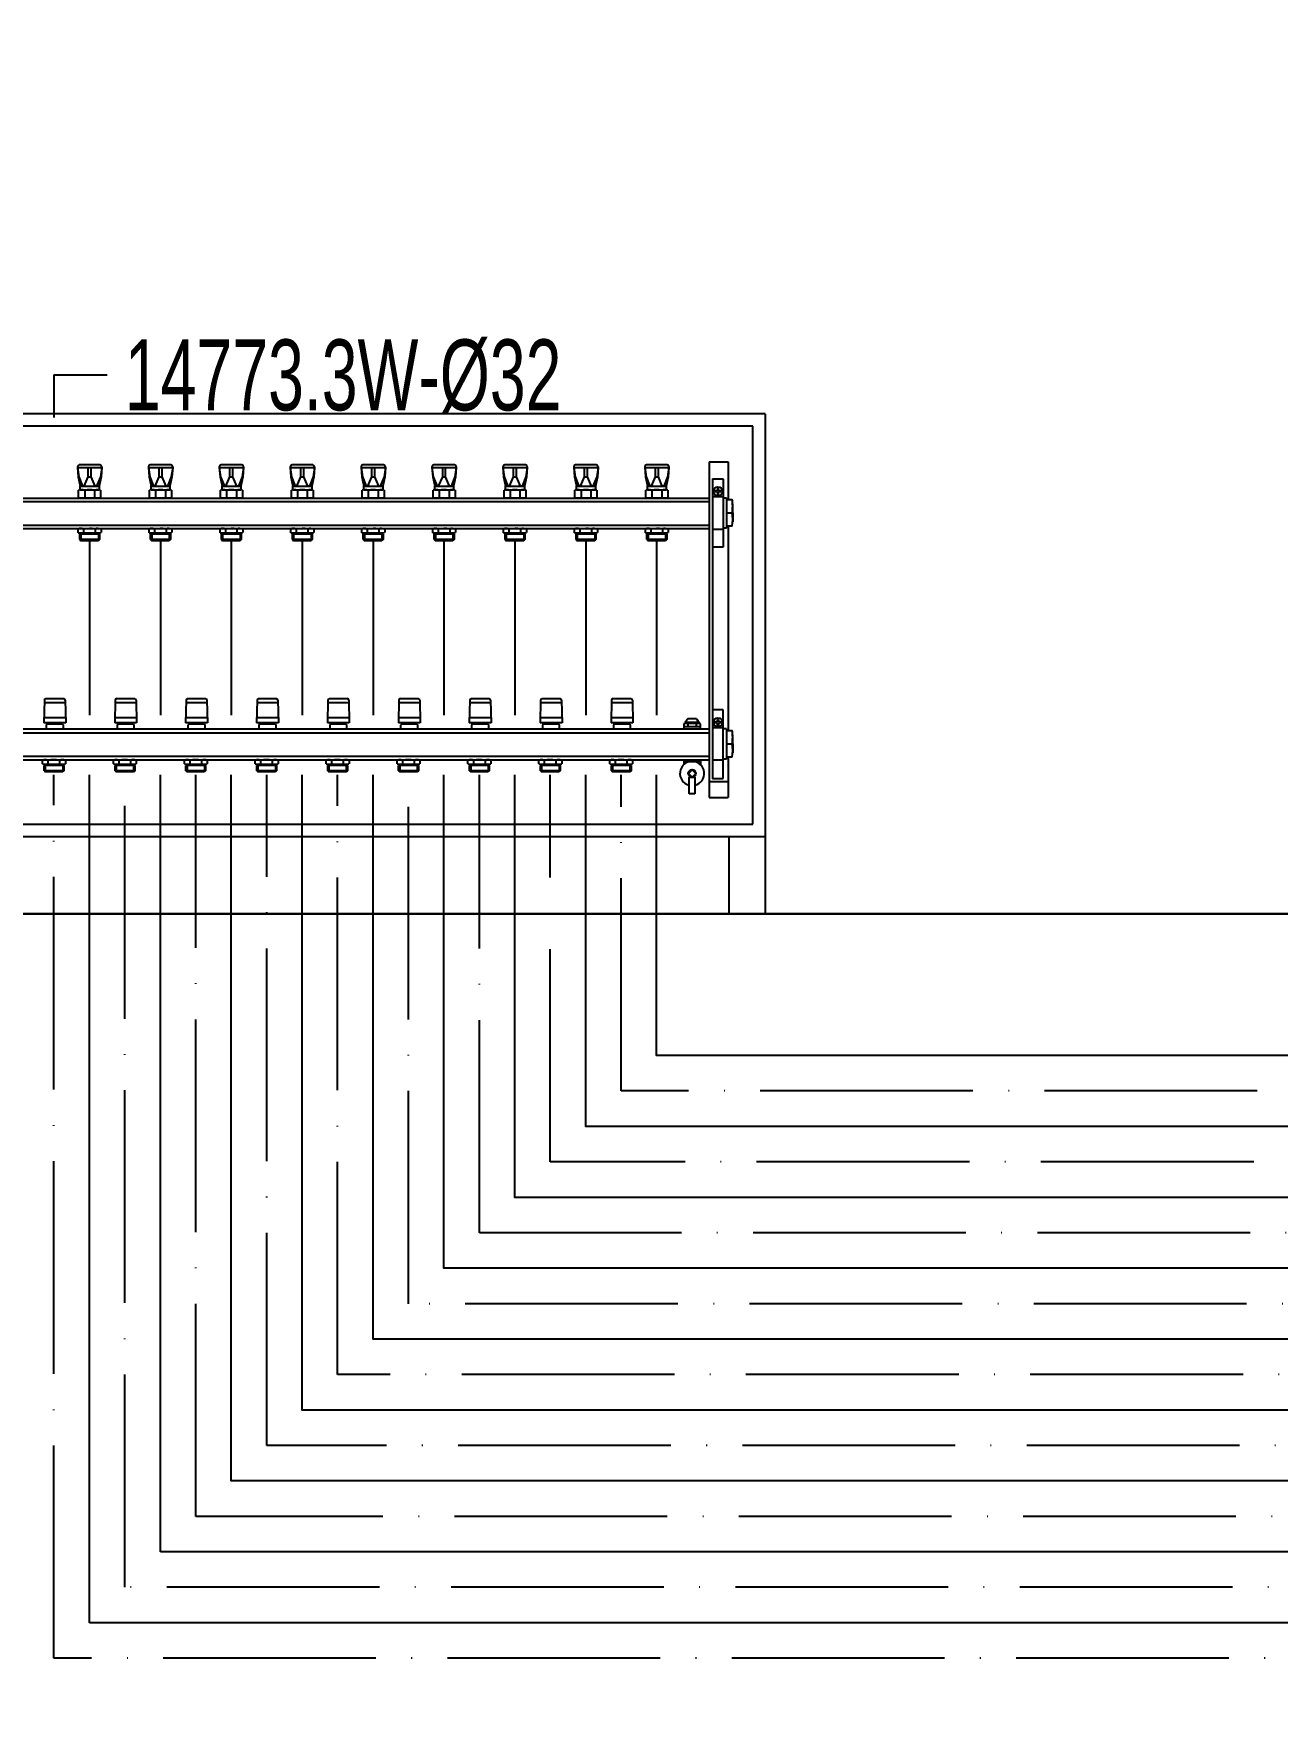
# Model space of a CAD drawing. Header units: centimetres. Extents: x 252602 to 265542, y -444050 to -441150.
# Drawn here: x 259107.6 to 259282.9, y -442915.9 to -442677.5 of the extents above; entities that cross this region are included whole.
import ezdxf

# ---------------------------------------------------------------- set-up
doc = ezdxf.new("R2010")
doc.units = ezdxf.units.CM
doc.linetypes.add('ROTAS_ISITMA_DONUS', pattern=[40, 30, -5, 0, -5])
for name, color, linetype in [('ROTAS-ISITMA-CAP', 41, 'Continuous'), ('ROTAS-ISITMA-DONUS-BORU', 30, 'ROTAS_ISITMA_DONUS'), ('ROTAS-ISITMA-GIDIS-BORU', 10, 'Continuous'), ('ROTAS-ISITMA-KOLLEKTOR', 1, 'Continuous'), ('ROTAS-SEMA-KAT-BANDI', 7, 'Continuous')]:
    doc.layers.add(name, color=color, linetype=linetype)
doc.styles.add('ROTAS-YAZI', font='arial.ttf')

# ---------------------------------------------------------------- blocks, each defined once
blk = doc.blocks.new('ROTAS-YI-KOMBI-KOLLEKTOR')
at = {"color": 15}
for p, q in [((100.29, 70.49, 0), (-24.7, 70.49, 0)), ((100.29, 70.49, 0), (100.29, 0, 0)), ((98.57, 68.77, 0), (-22.98, 68.77, 0)), ((98.57, 12.63, 0), (98.57, 68.77, 0)), ((-22.98, 12.63, 0), (98.57, 12.63, 0)), ((-24.7, 10.9, 0), (100.29, 10.9, 0)), ((95.2, 10.9, 0), (95.2, 0, 0)), ((-24.7, 0, 0), (100.29, 0, 0))]:
    blk.add_line(p, q, dxfattribs=at)
at = {"color": 7}
for p, q in [((3.31, 63.05), (3.31, 62.96)), ((3.31, 62.96), (3.5, 61.63)), ((3.31, 62.96), (6.74, 62.96)), ((3.31, 62.96), (3.42, 61.63)), ((6.49, 63.31), (3.57, 63.31)), ((4.82, 61.63), (4.82, 62.96)), ((5.24, 61.63), (5.24, 62.96)), ((6.74, 62.96), (6.55, 61.63)), ((6.74, 62.96), (6.64, 61.63)), ((6.74, 63.05), (6.74, 62.96)), ((13.31, 63.05), (13.31, 62.96)), ((13.31, 62.96), (13.5, 61.63)), ((13.31, 62.96), (16.74, 62.96)), ((13.31, 62.96), (13.42, 61.63)), ((16.49, 63.31), (13.57, 63.31)), ((14.82, 61.63), (14.82, 62.96)), ((15.24, 61.63), (15.24, 62.96)), ((16.74, 62.96), (16.55, 61.63)), ((16.74, 62.96), (16.64, 61.63)), ((16.74, 63.05), (16.74, 62.96)), ((23.31, 63.05), (23.31, 62.96)), ((23.31, 62.96), (23.5, 61.63)), ((23.31, 62.96), (26.74, 62.96)), ((23.31, 62.96), (23.42, 61.63)), ((26.49, 63.31), (23.57, 63.31)), ((24.82, 61.63), (24.82, 62.96)), ((25.24, 61.63), (25.24, 62.96)), ((26.74, 62.96), (26.55, 61.63)), ((26.74, 62.96), (26.64, 61.63)), ((26.74, 63.05), (26.74, 62.96)), ((33.31, 63.05), (33.31, 62.96)), ((33.31, 62.96), (33.5, 61.63)), ((33.31, 62.96), (36.74, 62.96)), ((33.31, 62.96), (33.42, 61.63)), ((36.49, 63.31), (33.57, 63.31)), ((34.82, 61.63), (34.82, 62.96)), ((35.24, 61.63), (35.24, 62.96)), ((36.74, 62.96), (36.55, 61.63)), ((36.74, 62.96), (36.64, 61.63)), ((36.74, 63.05), (36.74, 62.96)), ((43.31, 63.05), (43.31, 62.96)), ((43.31, 62.96), (43.5, 61.63)), ((43.31, 62.96), (46.74, 62.96)), ((43.31, 62.96), (43.42, 61.63)), ((46.49, 63.31), (43.57, 63.31)), ((44.82, 61.63), (44.82, 62.96)), ((45.24, 61.63), (45.24, 62.96)), ((46.74, 62.96), (46.55, 61.63)), ((46.74, 62.96), (46.64, 61.63)), ((46.74, 63.05), (46.74, 62.96)), ((53.31, 63.05), (53.31, 62.96)), ((53.31, 62.96), (53.5, 61.63)), ((53.31, 62.96), (56.74, 62.96)), ((53.31, 62.96), (53.42, 61.63)), ((56.49, 63.31), (53.57, 63.31)), ((54.82, 61.63), (54.82, 62.96)), ((55.24, 61.63), (55.24, 62.96)), ((56.74, 62.96), (56.55, 61.63)), ((56.74, 62.96), (56.64, 61.63)), ((56.74, 63.05), (56.74, 62.96)), ((63.31, 63.05), (63.31, 62.96)), ((63.31, 62.96), (63.5, 61.63)), ((63.31, 62.96), (66.74, 62.96)), ((63.31, 62.96), (63.42, 61.63)), ((66.49, 63.31), (63.57, 63.31)), ((64.82, 61.63), (64.82, 62.96)), ((65.24, 61.63), (65.24, 62.96)), ((66.74, 62.96), (66.55, 61.63)), ((66.74, 62.96), (66.64, 61.63)), ((66.74, 63.05), (66.74, 62.96)), ((73.31, 63.05), (73.31, 62.96)), ((73.31, 62.96), (73.5, 61.63)), ((73.31, 62.96), (76.74, 62.96)), ((73.31, 62.96), (73.42, 61.63)), ((76.49, 63.31), (73.57, 63.31)), ((74.82, 61.63), (74.82, 62.96)), ((75.24, 61.63), (75.24, 62.96)), ((76.74, 62.96), (76.55, 61.63)), ((76.74, 62.96), (76.64, 61.63)), ((76.74, 63.05), (76.74, 62.96)), ((83.31, 63.05), (83.31, 62.96)), ((83.31, 62.96), (83.5, 61.63)), ((83.31, 62.96), (86.74, 62.96)), ((83.31, 62.96), (83.42, 61.63)), ((86.49, 63.31), (83.57, 63.31)), ((84.82, 61.63), (84.82, 62.96)), ((85.24, 61.63), (85.24, 62.96)), ((86.74, 62.96), (86.55, 61.63)), ((86.74, 62.96), (86.64, 61.63)), ((86.74, 63.05), (86.74, 62.96)), ((92.4, 63.72), (92.4, 16.39)), ((92.4, 63.72), (95.09, 63.72)), ((95.09, 63.72), (95.09, 58.44)), ((3.42, 61.63), (3.7, 60.3)), ((3.48, 58.62), (3.48, 59.74)), ((3.5, 61.63), (4.03, 60.3)), ((3.7, 60.3), (6.36, 60.3)), ((3.7, 59.79), (3.7, 60.3)), ((3.7, 59.79), (6.36, 59.79)), ((4.25, 60.3), (4.82, 61.63)), ((4.33, 59.8), (4.33, 58.62)), ((4.82, 61.63), (5.24, 61.63)), ((5.8, 60.3), (5.24, 61.63)), ((5.72, 59.8), (5.72, 58.62)), ((6.02, 60.3), (5.8, 60.3)), ((6.55, 61.63), (6.02, 60.3)), ((6.64, 61.63), (6.36, 60.3)), ((6.36, 60.3), (6.36, 59.79)), ((6.57, 59.75), (6.57, 58.62)), ((13.42, 61.63), (13.7, 60.3)), ((13.48, 58.62), (13.48, 59.74)), ((13.5, 61.63), (14.03, 60.3)), ((13.7, 60.3), (16.36, 60.3)), ((13.7, 59.79), (13.7, 60.3)), ((13.7, 59.79), (16.36, 59.79)), ((14.25, 60.3), (14.82, 61.63)), ((14.33, 59.8), (14.33, 58.62)), ((14.82, 61.63), (15.24, 61.63)), ((15.8, 60.3), (15.24, 61.63)), ((15.72, 59.8), (15.72, 58.62)), ((16.02, 60.3), (15.8, 60.3)), ((16.55, 61.63), (16.02, 60.3)), ((16.64, 61.63), (16.36, 60.3)), ((16.36, 60.3), (16.36, 59.79)), ((16.57, 59.75), (16.57, 58.62)), ((23.42, 61.63), (23.7, 60.3)), ((23.48, 58.62), (23.48, 59.74)), ((23.5, 61.63), (24.03, 60.3)), ((23.7, 60.3), (26.36, 60.3)), ((23.7, 59.79), (23.7, 60.3)), ((23.7, 59.79), (26.36, 59.79)), ((24.25, 60.3), (24.82, 61.63)), ((24.33, 59.8), (24.33, 58.62)), ((24.82, 61.63), (25.24, 61.63)), ((25.8, 60.3), (25.24, 61.63)), ((25.72, 59.8), (25.72, 58.62)), ((26.02, 60.3), (25.8, 60.3)), ((26.55, 61.63), (26.02, 60.3)), ((26.64, 61.63), (26.36, 60.3)), ((26.36, 60.3), (26.36, 59.79)), ((26.57, 59.75), (26.57, 58.62)), ((33.42, 61.63), (33.7, 60.3)), ((33.48, 58.62), (33.48, 59.74)), ((33.5, 61.63), (34.03, 60.3)), ((33.7, 60.3), (36.36, 60.3)), ((33.7, 59.79), (33.7, 60.3)), ((33.7, 59.79), (36.36, 59.79)), ((34.25, 60.3), (34.82, 61.63)), ((34.33, 59.8), (34.33, 58.62)), ((34.82, 61.63), (35.24, 61.63)), ((35.8, 60.3), (35.24, 61.63)), ((35.72, 59.8), (35.72, 58.62)), ((36.02, 60.3), (35.8, 60.3)), ((36.55, 61.63), (36.02, 60.3)), ((36.64, 61.63), (36.36, 60.3)), ((36.36, 60.3), (36.36, 59.79)), ((36.57, 59.75), (36.57, 58.62)), ((43.42, 61.63), (43.7, 60.3)), ((43.48, 58.62), (43.48, 59.74)), ((43.5, 61.63), (44.03, 60.3)), ((43.7, 60.3), (46.36, 60.3)), ((43.7, 59.79), (43.7, 60.3)), ((43.7, 59.79), (46.36, 59.79)), ((44.25, 60.3), (44.82, 61.63)), ((44.33, 59.8), (44.33, 58.62)), ((44.82, 61.63), (45.24, 61.63)), ((45.8, 60.3), (45.24, 61.63)), ((45.72, 59.8), (45.72, 58.62)), ((46.02, 60.3), (45.8, 60.3)), ((46.55, 61.63), (46.02, 60.3)), ((46.64, 61.63), (46.36, 60.3)), ((46.36, 60.3), (46.36, 59.79)), ((46.57, 59.75), (46.57, 58.62)), ((53.42, 61.63), (53.7, 60.3)), ((53.48, 58.62), (53.48, 59.74)), ((53.5, 61.63), (54.03, 60.3)), ((53.7, 60.3), (56.36, 60.3)), ((53.7, 59.79), (53.7, 60.3)), ((53.7, 59.79), (56.36, 59.79)), ((54.25, 60.3), (54.82, 61.63)), ((54.33, 59.8), (54.33, 58.62)), ((54.82, 61.63), (55.24, 61.63)), ((55.8, 60.3), (55.24, 61.63)), ((55.72, 59.8), (55.72, 58.62)), ((56.02, 60.3), (55.8, 60.3)), ((56.55, 61.63), (56.02, 60.3)), ((56.64, 61.63), (56.36, 60.3)), ((56.36, 60.3), (56.36, 59.79)), ((56.57, 59.75), (56.57, 58.62)), ((63.42, 61.63), (63.7, 60.3)), ((63.48, 58.62), (63.48, 59.74)), ((63.5, 61.63), (64.03, 60.3)), ((63.7, 60.3), (66.36, 60.3)), ((63.7, 59.79), (63.7, 60.3)), ((63.7, 59.79), (66.36, 59.79)), ((64.25, 60.3), (64.82, 61.63)), ((64.33, 59.8), (64.33, 58.62)), ((64.82, 61.63), (65.24, 61.63)), ((65.8, 60.3), (65.24, 61.63)), ((65.72, 59.8), (65.72, 58.62)), ((66.02, 60.3), (65.8, 60.3)), ((66.55, 61.63), (66.02, 60.3)), ((66.64, 61.63), (66.36, 60.3)), ((66.36, 60.3), (66.36, 59.79)), ((66.57, 59.75), (66.57, 58.62)), ((73.42, 61.63), (73.7, 60.3)), ((73.48, 58.62), (73.48, 59.74)), ((73.5, 61.63), (74.03, 60.3)), ((73.7, 60.3), (76.36, 60.3)), ((73.7, 59.79), (73.7, 60.3)), ((73.7, 59.79), (76.36, 59.79)), ((74.25, 60.3), (74.82, 61.63)), ((74.33, 59.8), (74.33, 58.62)), ((74.82, 61.63), (75.24, 61.63)), ((75.8, 60.3), (75.24, 61.63)), ((75.72, 59.8), (75.72, 58.62)), ((76.02, 60.3), (75.8, 60.3)), ((76.55, 61.63), (76.02, 60.3)), ((76.64, 61.63), (76.36, 60.3)), ((76.36, 60.3), (76.36, 59.79)), ((76.57, 59.75), (76.57, 58.62)), ((83.42, 61.63), (83.7, 60.3)), ((83.48, 58.62), (83.48, 59.74)), ((83.5, 61.63), (84.03, 60.3)), ((83.7, 60.3), (86.36, 60.3)), ((83.7, 59.79), (83.7, 60.3)), ((83.7, 59.79), (86.36, 59.79)), ((84.25, 60.3), (84.82, 61.63)), ((84.33, 59.8), (84.33, 58.62)), ((84.82, 61.63), (85.24, 61.63)), ((85.8, 60.3), (85.24, 61.63)), ((85.72, 59.8), (85.72, 58.62)), ((86.02, 60.3), (85.8, 60.3)), ((86.55, 61.63), (86.02, 60.3)), ((86.64, 61.63), (86.36, 60.3)), ((86.36, 60.3), (86.36, 59.79)), ((86.57, 59.75), (86.57, 58.62)), ((92.89, 61.36), (92.89, 19.09)), ((92.89, 61.36), (94.39, 61.36)), ((93.58, 59.66), (93.19, 59.66)), ((93.19, 59.66), (93.19, 59.53)), ((93.58, 60.01), (93.58, 59.66)), ((93.71, 60.01), (93.58, 60.01)), ((93.71, 59.66), (93.71, 60.01)), ((94.09, 59.66), (93.71, 59.66)), ((94.09, 59.53), (94.09, 59.66)), ((94.39, 61.36), (94.39, 51.71)), ((-7.35, 58.62), (92.4, 58.62)), ((-7.35, 58.14), (92.4, 58.14)), ((6.57, 58.62), (3.48, 58.62)), ((16.57, 58.62), (13.48, 58.62)), ((26.57, 58.62), (23.48, 58.62)), ((36.57, 58.62), (33.48, 58.62)), ((46.57, 58.62), (43.48, 58.62)), ((56.57, 58.62), (53.48, 58.62)), ((66.57, 58.62), (63.48, 58.62)), ((76.57, 58.62), (73.48, 58.62)), ((86.57, 58.62), (83.48, 58.62)), ((92.89, 58.85), (94.4, 58.85)), ((93.19, 59.53), (93.58, 59.53)), ((93.58, 59.53), (93.58, 59.14)), ((93.58, 59.14), (93.71, 59.14)), ((93.71, 59.14), (93.71, 59.53)), ((93.71, 59.53), (94.09, 59.53)), ((94.39, 58.68), (94.87, 58.68)), ((94.87, 58.68), (94.87, 54.39)), ((94.87, 58.43), (95.65, 58.43)), ((95.73, 58.04), (95.69, 58.04)), ((95.73, 56.53), (95.73, 57.83)), ((94.87, 56.53), (95.73, 56.53)), ((95.73, 55.03), (95.69, 55.03)), ((95.73, 56.53), (95.73, 55.28)), ((-7.35, 54.81), (92.4, 54.81)), ((-7.35, 54.33), (92.4, 54.33)), ((3.42, 53.74), (3.42, 54.27)), ((3.79, 53.69), (3.63, 53.53)), ((3.63, 52.78), (3.63, 53.53)), ((6.42, 53.53), (3.63, 53.53)), ((3.63, 52.78), (3.79, 52.61)), ((6.42, 52.78), (3.63, 52.78)), ((3.68, 54.33), (6.34, 54.33)), ((3.79, 53.69), (3.79, 52.62)), ((6.33, 53.69), (3.79, 53.69)), ((6.26, 52.61), (3.79, 52.61)), ((4.17, 54.33), (4.17, 53.68)), ((5.81, 54.33), (5.81, 53.68)), ((6.26, 53.69), (6.42, 53.53)), ((6.26, 53.69), (6.26, 52.62)), ((6.42, 52.78), (6.26, 52.61)), ((6.42, 53.53), (6.42, 52.78)), ((6.64, 54.26), (6.64, 53.75)), ((13.42, 53.74), (13.42, 54.27)), ((13.79, 53.69), (13.63, 53.53)), ((13.63, 52.78), (13.63, 53.53)), ((16.42, 53.53), (13.63, 53.53)), ((13.63, 52.78), (13.79, 52.61)), ((16.42, 52.78), (13.63, 52.78)), ((13.68, 54.33), (16.34, 54.33)), ((13.79, 53.69), (13.79, 52.62)), ((16.33, 53.69), (13.79, 53.69)), ((16.26, 52.61), (13.79, 52.61)), ((14.17, 54.33), (14.17, 53.68)), ((15.81, 54.33), (15.81, 53.68)), ((16.26, 53.69), (16.42, 53.53)), ((16.26, 53.69), (16.26, 52.62)), ((16.42, 52.78), (16.26, 52.61)), ((16.42, 53.53), (16.42, 52.78)), ((16.64, 54.26), (16.64, 53.75)), ((23.42, 53.74), (23.42, 54.27)), ((23.79, 53.69), (23.63, 53.53)), ((23.63, 52.78), (23.63, 53.53)), ((26.42, 53.53), (23.63, 53.53)), ((23.63, 52.78), (23.79, 52.61)), ((26.42, 52.78), (23.63, 52.78)), ((23.68, 54.33), (26.34, 54.33)), ((23.79, 53.69), (23.79, 52.62)), ((26.33, 53.69), (23.79, 53.69)), ((26.26, 52.61), (23.79, 52.61)), ((24.17, 54.33), (24.17, 53.68)), ((25.81, 54.33), (25.81, 53.68)), ((26.26, 53.69), (26.42, 53.53)), ((26.26, 53.69), (26.26, 52.62)), ((26.42, 52.78), (26.26, 52.61)), ((26.42, 53.53), (26.42, 52.78)), ((26.64, 54.26), (26.64, 53.75)), ((33.42, 53.74), (33.42, 54.27)), ((33.79, 53.69), (33.63, 53.53)), ((33.63, 52.78), (33.63, 53.53)), ((36.42, 53.53), (33.63, 53.53)), ((33.63, 52.78), (33.79, 52.61)), ((36.42, 52.78), (33.63, 52.78)), ((33.68, 54.33), (36.34, 54.33)), ((33.79, 53.69), (33.79, 52.62)), ((36.33, 53.69), (33.79, 53.69)), ((36.26, 52.61), (33.79, 52.61)), ((34.17, 54.33), (34.17, 53.68)), ((35.81, 54.33), (35.81, 53.68)), ((36.26, 53.69), (36.42, 53.53)), ((36.26, 53.69), (36.26, 52.62)), ((36.42, 52.78), (36.26, 52.61)), ((36.42, 53.53), (36.42, 52.78)), ((36.64, 54.26), (36.64, 53.75)), ((43.42, 53.74), (43.42, 54.27)), ((43.79, 53.69), (43.63, 53.53)), ((43.63, 52.78), (43.63, 53.53)), ((46.42, 53.53), (43.63, 53.53)), ((43.63, 52.78), (43.79, 52.61)), ((46.42, 52.78), (43.63, 52.78)), ((43.68, 54.33), (46.34, 54.33)), ((43.79, 53.69), (43.79, 52.62)), ((46.33, 53.69), (43.79, 53.69)), ((46.26, 52.61), (43.79, 52.61)), ((44.17, 54.33), (44.17, 53.68)), ((45.81, 54.33), (45.81, 53.68)), ((46.26, 53.69), (46.42, 53.53)), ((46.26, 53.69), (46.26, 52.62)), ((46.42, 52.78), (46.26, 52.61)), ((46.42, 53.53), (46.42, 52.78)), ((46.64, 54.26), (46.64, 53.75)), ((53.42, 53.74), (53.42, 54.27)), ((53.79, 53.69), (53.63, 53.53)), ((53.63, 52.78), (53.63, 53.53)), ((56.42, 53.53), (53.63, 53.53)), ((53.63, 52.78), (53.79, 52.61)), ((56.42, 52.78), (53.63, 52.78)), ((53.68, 54.33), (56.34, 54.33)), ((53.79, 53.69), (53.79, 52.62)), ((56.33, 53.69), (53.79, 53.69)), ((56.26, 52.61), (53.79, 52.61)), ((54.17, 54.33), (54.17, 53.68)), ((55.81, 54.33), (55.81, 53.68)), ((56.26, 53.69), (56.42, 53.53)), ((56.26, 53.69), (56.26, 52.62)), ((56.42, 52.78), (56.26, 52.61)), ((56.42, 53.53), (56.42, 52.78)), ((56.64, 54.26), (56.64, 53.75)), ((63.42, 53.74), (63.42, 54.27)), ((63.79, 53.69), (63.63, 53.53)), ((63.63, 52.78), (63.63, 53.53)), ((66.42, 53.53), (63.63, 53.53)), ((63.63, 52.78), (63.79, 52.61)), ((66.42, 52.78), (63.63, 52.78)), ((63.68, 54.33), (66.34, 54.33)), ((63.79, 53.69), (63.79, 52.62)), ((66.33, 53.69), (63.79, 53.69)), ((66.26, 52.61), (63.79, 52.61)), ((64.17, 54.33), (64.17, 53.68)), ((65.81, 54.33), (65.81, 53.68)), ((66.26, 53.69), (66.42, 53.53)), ((66.26, 53.69), (66.26, 52.62)), ((66.42, 52.78), (66.26, 52.61)), ((66.42, 53.53), (66.42, 52.78)), ((66.64, 54.26), (66.64, 53.75)), ((73.42, 53.74), (73.42, 54.27)), ((73.79, 53.69), (73.63, 53.53)), ((73.63, 52.78), (73.63, 53.53)), ((76.42, 53.53), (73.63, 53.53)), ((73.63, 52.78), (73.79, 52.61)), ((76.42, 52.78), (73.63, 52.78)), ((73.68, 54.33), (76.34, 54.33)), ((73.79, 53.69), (73.79, 52.62)), ((76.33, 53.69), (73.79, 53.69)), ((76.26, 52.61), (73.79, 52.61)), ((74.17, 54.33), (74.17, 53.68)), ((75.81, 54.33), (75.81, 53.68)), ((76.26, 53.69), (76.42, 53.53)), ((76.26, 53.69), (76.26, 52.62)), ((76.42, 52.78), (76.26, 52.61)), ((76.42, 53.53), (76.42, 52.78)), ((76.64, 54.26), (76.64, 53.75)), ((83.42, 53.74), (83.42, 54.27)), ((83.79, 53.69), (83.63, 53.53)), ((83.63, 52.78), (83.63, 53.53)), ((86.42, 53.53), (83.63, 53.53)), ((83.63, 52.78), (83.79, 52.61)), ((86.42, 52.78), (83.63, 52.78)), ((83.68, 54.33), (86.34, 54.33)), ((83.79, 53.69), (83.79, 52.62)), ((86.33, 53.69), (83.79, 53.69)), ((86.26, 52.61), (83.79, 52.61)), ((84.17, 54.33), (84.17, 53.68)), ((85.81, 54.33), (85.81, 53.68)), ((86.26, 53.69), (86.42, 53.53)), ((86.26, 53.69), (86.26, 52.62)), ((86.42, 52.78), (86.26, 52.61)), ((86.42, 53.53), (86.42, 52.78)), ((86.64, 54.26), (86.64, 53.75)), ((92.89, 54.25), (94.4, 54.25)), ((94.86, 54.39), (94.39, 54.39)), ((95.65, 54.65), (94.87, 54.65)), ((95.09, 54.62), (95.09, 25.87)), ((94.39, 51.71), (92.89, 51.71)), ((-1.36, 30.12), (-1.43, 26.94)), ((1.59, 29.76), (-1.37, 29.76)), ((1.37, 30.33), (-1.15, 30.33)), ((1.58, 30.12), (1.65, 26.94)), ((8.64, 30.12), (8.57, 26.94)), ((11.59, 29.76), (8.63, 29.76)), ((11.37, 30.33), (8.85, 30.33)), ((11.58, 30.12), (11.65, 26.94)), ((18.64, 30.12), (18.57, 26.94)), ((21.59, 29.76), (18.63, 29.76)), ((21.37, 30.33), (18.85, 30.33)), ((21.58, 30.12), (21.65, 26.94)), ((28.64, 30.12), (28.57, 26.94)), ((31.59, 29.76), (28.63, 29.76)), ((31.37, 30.33), (28.85, 30.33)), ((31.58, 30.12), (31.65, 26.94)), ((38.64, 30.12), (38.57, 26.94)), ((41.59, 29.76), (38.63, 29.76)), ((41.37, 30.33), (38.85, 30.33)), ((41.58, 30.12), (41.65, 26.94)), ((48.64, 30.12), (48.57, 26.94)), ((51.59, 29.76), (48.63, 29.76)), ((51.37, 30.33), (48.85, 30.33)), ((51.58, 30.12), (51.65, 26.94)), ((58.64, 30.12), (58.57, 26.94)), ((61.59, 29.76), (58.63, 29.76)), ((61.37, 30.33), (58.85, 30.33)), ((61.58, 30.12), (61.65, 26.94)), ((68.64, 30.12), (68.57, 26.94)), ((71.59, 29.76), (68.63, 29.76)), ((71.37, 30.33), (68.85, 30.33)), ((71.58, 30.12), (71.65, 26.94)), ((78.64, 30.12), (78.57, 26.94)), ((81.59, 29.76), (78.63, 29.76)), ((81.37, 30.33), (78.85, 30.33)), ((81.58, 30.12), (81.65, 26.94)), ((94.39, 28.75), (92.89, 28.75)), ((94.39, 19.09), (94.39, 28.75)), ((1.65, 26.94), (-1.43, 26.94)), ((1.63, 27.65), (-1.41, 27.65)), ((-1, 26.72), (-1.11, 26.61)), ((-1.11, 26.61), (-1.11, 26.11)), ((1.22, 26.72), (-1, 26.72)), ((-0.82, 26.94), (-0.82, 26.72)), ((1.04, 26.72), (1.04, 26.94)), ((1.22, 26.72), (1.32, 26.61)), ((1.32, 26.11), (1.32, 26.61)), ((11.65, 26.94), (8.57, 26.94)), ((11.63, 27.65), (8.59, 27.65)), ((9, 26.72), (8.89, 26.61)), ((8.89, 26.61), (8.89, 26.11)), ((11.22, 26.72), (9, 26.72)), ((9.18, 26.94), (9.18, 26.72)), ((11.04, 26.72), (11.04, 26.94)), ((11.22, 26.72), (11.32, 26.61)), ((11.32, 26.11), (11.32, 26.61)), ((21.65, 26.94), (18.57, 26.94)), ((21.63, 27.65), (18.59, 27.65)), ((19, 26.72), (18.89, 26.61)), ((18.89, 26.61), (18.89, 26.11)), ((21.22, 26.72), (19, 26.72)), ((19.18, 26.94), (19.18, 26.72)), ((21.04, 26.72), (21.04, 26.94)), ((21.22, 26.72), (21.32, 26.61)), ((21.32, 26.11), (21.32, 26.61)), ((31.65, 26.94), (28.57, 26.94)), ((31.63, 27.65), (28.59, 27.65)), ((29, 26.72), (28.89, 26.61)), ((28.89, 26.61), (28.89, 26.11)), ((31.22, 26.72), (29, 26.72)), ((29.18, 26.94), (29.18, 26.72)), ((31.04, 26.72), (31.04, 26.94)), ((31.22, 26.72), (31.32, 26.61)), ((31.32, 26.11), (31.32, 26.61)), ((41.65, 26.94), (38.57, 26.94)), ((41.63, 27.65), (38.59, 27.65)), ((39, 26.72), (38.89, 26.61)), ((38.89, 26.61), (38.89, 26.11)), ((41.22, 26.72), (39, 26.72)), ((39.18, 26.94), (39.18, 26.72)), ((41.04, 26.72), (41.04, 26.94)), ((41.22, 26.72), (41.32, 26.61)), ((41.32, 26.11), (41.32, 26.61)), ((51.65, 26.94), (48.57, 26.94)), ((51.63, 27.65), (48.59, 27.65)), ((49, 26.72), (48.89, 26.61)), ((48.89, 26.61), (48.89, 26.11)), ((51.22, 26.72), (49, 26.72)), ((49.18, 26.94), (49.18, 26.72)), ((51.04, 26.72), (51.04, 26.94)), ((51.22, 26.72), (51.32, 26.61)), ((51.32, 26.11), (51.32, 26.61)), ((61.65, 26.94), (58.57, 26.94)), ((61.63, 27.65), (58.59, 27.65)), ((59, 26.72), (58.89, 26.61)), ((58.89, 26.61), (58.89, 26.11)), ((61.22, 26.72), (59, 26.72)), ((59.18, 26.94), (59.18, 26.72)), ((61.04, 26.72), (61.04, 26.94)), ((61.22, 26.72), (61.32, 26.61)), ((61.32, 26.11), (61.32, 26.61)), ((71.65, 26.94), (68.57, 26.94)), ((71.63, 27.65), (68.59, 27.65)), ((69, 26.72), (68.89, 26.61)), ((68.89, 26.61), (68.89, 26.11)), ((71.22, 26.72), (69, 26.72)), ((69.18, 26.94), (69.18, 26.72)), ((71.04, 26.72), (71.04, 26.94)), ((71.22, 26.72), (71.32, 26.61)), ((71.32, 26.11), (71.32, 26.61)), ((81.65, 26.94), (78.57, 26.94)), ((81.63, 27.65), (78.59, 27.65)), ((79, 26.72), (78.89, 26.61)), ((78.89, 26.61), (78.89, 26.11)), ((81.22, 26.72), (79, 26.72)), ((79.18, 26.94), (79.18, 26.72)), ((81.04, 26.72), (81.04, 26.94)), ((81.22, 26.72), (81.32, 26.61)), ((81.32, 26.11), (81.32, 26.61)), ((88.82, 26.79), (88.82, 26.01)), ((91.18, 26.35), (88.82, 26.35)), ((90.97, 26.83), (89.02, 26.83)), ((89.39, 27.51), (89.03, 26.98)), ((89.03, 26.98), (89.03, 26.83)), ((90.97, 26.98), (89.03, 26.98)), ((90.61, 27.51), (89.39, 27.51)), ((89.41, 26.83), (89.41, 26.83)), ((89.41, 26.78), (89.41, 26.35)), ((90.57, 26.83), (90.57, 26.83)), ((90.57, 26.78), (90.57, 26.35)), ((90.61, 27.51), (90.97, 26.98)), ((90.97, 26.83), (90.97, 26.98)), ((91.18, 26.35), (91.18, 26.78)), ((91.18, 26.01), (91.18, 26.35)), ((94.39, 26.23), (92.88, 26.23)), ((93.2, 27.05), (93.57, 27.05)), ((93.2, 26.92), (93.2, 27.05)), ((93.57, 26.92), (93.2, 26.92)), ((93.57, 27.4), (93.7, 27.4)), ((93.57, 27.05), (93.57, 27.39)), ((93.57, 26.53), (93.57, 26.92)), ((93.7, 26.53), (93.57, 26.53)), ((93.7, 27.4), (93.7, 27.05)), ((93.7, 27.05), (94.09, 27.05)), ((93.7, 26.92), (93.7, 26.53)), ((94.09, 26.92), (93.7, 26.92)), ((94.09, 27.05), (94.09, 26.92)), ((92.4, 26.01), (-7.3, 26.01)), ((-7.3, 25.52), (92.4, 25.52)), ((-1, 26.01), (-1.11, 26.11)), ((1.32, 26.11), (1.22, 26.01)), ((9, 26.01), (8.89, 26.11)), ((11.32, 26.11), (11.22, 26.01)), ((19, 26.01), (18.89, 26.11)), ((21.32, 26.11), (21.22, 26.01)), ((29, 26.01), (28.89, 26.11)), ((31.32, 26.11), (31.22, 26.01)), ((39, 26.01), (38.89, 26.11)), ((41.32, 26.11), (41.22, 26.01)), ((49, 26.01), (48.89, 26.11)), ((51.32, 26.11), (51.22, 26.01)), ((59, 26.01), (58.89, 26.11)), ((61.32, 26.11), (61.22, 26.01)), ((69, 26.01), (68.89, 26.11)), ((71.32, 26.11), (71.22, 26.01)), ((79, 26.01), (78.89, 26.11)), ((81.32, 26.11), (81.22, 26.01)), ((92.88, 26.07), (92.88, 21.77)), ((92.92, 19.03), (92.92, 26.01)), ((94.87, 26.1), (94.4, 26.1)), ((94.87, 26.1), (94.87, 21.81)), ((94.87, 25.84), (95.65, 25.84)), ((94.87, 23.95), (95.73, 23.95)), ((95.73, 25.45), (95.69, 25.45)), ((95.73, 23.95), (95.73, 25.24)), ((95.73, 23.95), (95.73, 22.69)), ((92.4, 22.2), (-7.3, 22.2)), ((-7.3, 21.72), (92.4, 21.72)), ((-1.61, 21.12), (-1.61, 21.66)), ((-0.85, 21.72), (-0.85, 21.07)), ((0.79, 21.72), (0.79, 21.07)), ((1.61, 21.64), (1.61, 21.13)), ((8.39, 21.12), (8.39, 21.66)), ((9.15, 21.72), (9.15, 21.07)), ((10.79, 21.72), (10.79, 21.07)), ((11.61, 21.64), (11.61, 21.13)), ((18.39, 21.12), (18.39, 21.66)), ((19.15, 21.72), (19.15, 21.07)), ((20.79, 21.72), (20.79, 21.07)), ((21.61, 21.64), (21.61, 21.13)), ((28.39, 21.12), (28.39, 21.66)), ((29.15, 21.72), (29.15, 21.07)), ((30.79, 21.72), (30.79, 21.07)), ((31.61, 21.64), (31.61, 21.13)), ((38.39, 21.12), (38.39, 21.66)), ((39.15, 21.72), (39.15, 21.07)), ((40.79, 21.72), (40.79, 21.07)), ((41.61, 21.64), (41.61, 21.13)), ((48.39, 21.12), (48.39, 21.66)), ((49.15, 21.72), (49.15, 21.07)), ((50.79, 21.72), (50.79, 21.07)), ((51.61, 21.64), (51.61, 21.13)), ((58.39, 21.12), (58.39, 21.66)), ((59.15, 21.72), (59.15, 21.07)), ((60.79, 21.72), (60.79, 21.07)), ((61.61, 21.64), (61.61, 21.13)), ((68.39, 21.12), (68.39, 21.66)), ((69.15, 21.72), (69.15, 21.07)), ((70.79, 21.72), (70.79, 21.07)), ((71.61, 21.64), (71.61, 21.13)), ((78.39, 21.12), (78.39, 21.66)), ((79.15, 21.72), (79.15, 21.07)), ((80.79, 21.72), (80.79, 21.07)), ((81.61, 21.64), (81.61, 21.13)), ((88.82, 21.72), (88.82, 21)), ((88.82, 21.49), (91.18, 21.49)), ((91.18, 21.72), (91.18, 21.01)), ((94.39, 21.64), (92.88, 21.64)), ((94.87, 21.81), (94.4, 21.81)), ((95.65, 22.07), (94.87, 22.07)), ((95.09, 22.04), (95.09, 16.39)), ((95.73, 22.45), (95.69, 22.45)), ((1.39, 20.91), (-1.4, 20.91)), ((1.39, 20.16), (-1.4, 20.16)), ((-1.23, 21.07), (-1.39, 20.91)), ((-1.39, 20.16), (-1.39, 20.91)), ((-1.39, 20.16), (-1.23, 20)), ((-1.23, 21.07), (-1.23, 20)), ((1.3, 21.07), (-1.23, 21.07)), ((1.23, 20), (-1.23, 20)), ((1.23, 21.07), (1.23, 20)), ((1.23, 21.07), (1.39, 20.91)), ((1.39, 20.16), (1.23, 20)), ((1.39, 20.91), (1.39, 20.16)), ((11.39, 20.91), (8.6, 20.91)), ((11.39, 20.16), (8.6, 20.16)), ((8.77, 21.07), (8.61, 20.91)), ((8.61, 20.16), (8.61, 20.91)), ((8.61, 20.16), (8.77, 20)), ((8.77, 21.07), (8.77, 20)), ((11.3, 21.07), (8.77, 21.07)), ((11.23, 20), (8.77, 20)), ((11.23, 21.07), (11.23, 20)), ((11.23, 21.07), (11.39, 20.91)), ((11.39, 20.16), (11.23, 20)), ((11.39, 20.91), (11.39, 20.16)), ((21.39, 20.91), (18.6, 20.91)), ((21.39, 20.16), (18.6, 20.16)), ((18.77, 21.07), (18.61, 20.91)), ((18.61, 20.16), (18.61, 20.91)), ((18.61, 20.16), (18.77, 20)), ((18.77, 21.07), (18.77, 20)), ((21.3, 21.07), (18.77, 21.07)), ((21.23, 20), (18.77, 20)), ((21.23, 21.07), (21.23, 20)), ((21.23, 21.07), (21.39, 20.91)), ((21.39, 20.16), (21.23, 20)), ((21.39, 20.91), (21.39, 20.16)), ((31.39, 20.91), (28.6, 20.91)), ((31.39, 20.16), (28.6, 20.16)), ((28.77, 21.07), (28.61, 20.91)), ((28.61, 20.16), (28.61, 20.91)), ((28.61, 20.16), (28.77, 20)), ((28.77, 21.07), (28.77, 20)), ((31.3, 21.07), (28.77, 21.07)), ((31.23, 20), (28.77, 20)), ((31.23, 21.07), (31.23, 20)), ((31.23, 21.07), (31.39, 20.91)), ((31.39, 20.16), (31.23, 20)), ((31.39, 20.91), (31.39, 20.16)), ((41.39, 20.91), (38.6, 20.91)), ((41.39, 20.16), (38.6, 20.16)), ((38.77, 21.07), (38.61, 20.91)), ((38.61, 20.16), (38.61, 20.91)), ((38.61, 20.16), (38.77, 20)), ((38.77, 21.07), (38.77, 20)), ((41.3, 21.07), (38.77, 21.07)), ((41.23, 20), (38.77, 20)), ((41.23, 21.07), (41.23, 20)), ((41.23, 21.07), (41.39, 20.91)), ((41.39, 20.16), (41.23, 20)), ((41.39, 20.91), (41.39, 20.16)), ((51.39, 20.91), (48.6, 20.91)), ((51.39, 20.16), (48.6, 20.16)), ((48.77, 21.07), (48.61, 20.91)), ((48.61, 20.16), (48.61, 20.91)), ((48.61, 20.16), (48.77, 20)), ((48.77, 21.07), (48.77, 20)), ((51.3, 21.07), (48.77, 21.07)), ((51.23, 20), (48.77, 20)), ((51.23, 21.07), (51.23, 20)), ((51.23, 21.07), (51.39, 20.91)), ((51.39, 20.16), (51.23, 20)), ((51.39, 20.91), (51.39, 20.16)), ((61.39, 20.91), (58.6, 20.91)), ((61.39, 20.16), (58.6, 20.16)), ((58.77, 21.07), (58.61, 20.91)), ((58.61, 20.16), (58.61, 20.91)), ((58.61, 20.16), (58.77, 20)), ((58.77, 21.07), (58.77, 20)), ((61.3, 21.07), (58.77, 21.07)), ((61.23, 20), (58.77, 20)), ((61.23, 21.07), (61.23, 20)), ((61.23, 21.07), (61.39, 20.91)), ((61.39, 20.16), (61.23, 20)), ((61.39, 20.91), (61.39, 20.16)), ((71.39, 20.91), (68.6, 20.91)), ((71.39, 20.16), (68.6, 20.16)), ((68.77, 21.07), (68.61, 20.91)), ((68.61, 20.16), (68.61, 20.91)), ((68.61, 20.16), (68.77, 20)), ((68.77, 21.07), (68.77, 20)), ((71.3, 21.07), (68.77, 21.07)), ((71.23, 20), (68.77, 20)), ((71.23, 21.07), (71.23, 20)), ((71.23, 21.07), (71.39, 20.91)), ((71.39, 20.16), (71.23, 20)), ((71.39, 20.91), (71.39, 20.16)), ((81.39, 20.91), (78.6, 20.91)), ((81.39, 20.16), (78.6, 20.16)), ((78.77, 21.07), (78.61, 20.91)), ((78.61, 20.16), (78.61, 20.91)), ((78.61, 20.16), (78.77, 20)), ((78.77, 21.07), (78.77, 20)), ((81.3, 21.07), (78.77, 21.07)), ((81.23, 20), (78.77, 20)), ((81.23, 21.07), (81.23, 20)), ((81.23, 21.07), (81.39, 20.91)), ((81.39, 20.16), (81.23, 20)), ((81.39, 20.91), (81.39, 20.16)), ((89.47, 19.78), (90.01, 20.3)), ((90.01, 19.25), (89.47, 19.78)), ((89.59, 16.91), (89.59, 19.26)), ((89.59, 19.26), (90.39, 19.26)), ((90.01, 20.3), (90.52, 19.8)), ((90.52, 19.8), (90.02, 19.26)), ((90.39, 19.26), (90.39, 16.91)), ((92.89, 19.09), (94.39, 19.09)), ((90.39, 16.91), (89.59, 16.91)), ((95.11, 18.6), (92.4, 18.6)), ((92.4, 16.39), (95.09, 16.39))]:
    blk.add_line(p, q, dxfattribs=at)
for centre, radius in [((93.64, 59.59), 0.644), ((93.64, 26.98), 0.644), ((90, 19.79), 0.536)]:
    blk.add_circle(centre, radius, dxfattribs=at)
for centre, radius, start, end in [((3.57, 63.05), 0.257, 90, 180), ((6.49, 63.05), 0.257, 0, 90), ((13.57, 63.05), 0.257, 90, 180), ((16.49, 63.05), 0.257, 0, 90), ((23.57, 63.05), 0.257, 90, 180), ((26.49, 63.05), 0.257, 0, 90), ((33.57, 63.05), 0.257, 90, 180), ((36.49, 63.05), 0.257, 0, 90), ((43.57, 63.05), 0.257, 90, 180), ((46.49, 63.05), 0.257, 0, 90), ((53.57, 63.05), 0.257, 90, 180), ((56.49, 63.05), 0.257, 0, 90), ((63.57, 63.05), 0.257, 90, 180), ((66.49, 63.05), 0.257, 0, 90), ((73.57, 63.05), 0.257, 90, 180), ((76.49, 63.05), 0.257, 0, 90), ((83.57, 63.05), 0.257, 90, 180), ((86.49, 63.05), 0.257, 0, 90), ((3.91, 57.99), 1.81, 76.6463, 103.6856), ((5, 55.51), 4.29, 80.3979, 99.064), ((6.16, 57.99), 1.81, 76.6986, 104.0022), ((13.91, 57.99), 1.81, 76.6463, 103.6856), ((15, 55.51), 4.29, 80.3979, 99.064), ((16.16, 57.99), 1.81, 76.6986, 104.0022), ((23.91, 57.99), 1.81, 76.6463, 103.6856), ((25, 55.51), 4.29, 80.3979, 99.064), ((26.16, 57.99), 1.81, 76.6986, 104.0022), ((33.91, 57.99), 1.81, 76.6463, 103.6856), ((35, 55.51), 4.29, 80.3979, 99.064), ((36.16, 57.99), 1.81, 76.6986, 104.0022), ((43.91, 57.99), 1.81, 76.6463, 103.6856), ((45, 55.51), 4.29, 80.3979, 99.064), ((46.16, 57.99), 1.81, 76.6986, 104.0022), ((53.91, 57.99), 1.81, 76.6463, 103.6856), ((55, 55.51), 4.29, 80.3979, 99.064), ((56.16, 57.99), 1.81, 76.6986, 104.0022), ((63.91, 57.99), 1.81, 76.6463, 103.6856), ((65, 55.51), 4.29, 80.3979, 99.064), ((66.16, 57.99), 1.81, 76.6986, 104.0022), ((73.91, 57.99), 1.81, 76.6463, 103.6856), ((75, 55.51), 4.29, 80.3979, 99.064), ((76.16, 57.99), 1.81, 76.6986, 104.0022), ((83.91, 57.99), 1.81, 76.6463, 103.6856), ((85, 55.51), 4.29, 80.3979, 99.064), ((86.16, 57.99), 1.81, 76.6986, 104.0022), ((89.63, 57.44), 6.09, -8.5775, 9.2819), ((89.63, 55.59), 6.09, -8.9172, 8.8927), ((3.8, 53.22), 1.11, 70.3808, 110.0324), ((3.8, 55.33), 1.63, -103.4871, -76.7849), ((5.04, 49.95), 4.38, 79.7768, 101.3444), ((5.04, 58.58), 4.89, -100.1605, -80.8415), ((6.22, 53.22), 1.11, 67.9687, 111.3796), ((6.22, 55.33), 1.63, -104.3711, -75.2029), ((13.8, 53.22), 1.11, 70.3808, 110.0324), ((13.8, 55.33), 1.63, -103.4871, -76.7849), ((15.04, 49.95), 4.38, 79.7768, 101.3444), ((15.04, 58.58), 4.89, -100.1605, -80.8415), ((16.22, 53.22), 1.11, 67.9687, 111.3796), ((16.22, 55.33), 1.63, -104.3711, -75.2029), ((23.8, 53.22), 1.11, 70.3808, 110.0324), ((23.8, 55.33), 1.63, -103.4871, -76.7849), ((25.04, 49.95), 4.38, 79.7768, 101.3444), ((25.04, 58.58), 4.89, -100.1605, -80.8415), ((26.22, 53.22), 1.11, 67.9687, 111.3796), ((26.22, 55.33), 1.63, -104.3711, -75.2029), ((33.8, 53.22), 1.11, 70.3808, 110.0324), ((33.8, 55.33), 1.63, -103.4871, -76.7849), ((35.04, 49.95), 4.38, 79.7768, 101.3444), ((35.04, 58.58), 4.89, -100.1605, -80.8415), ((36.22, 53.22), 1.11, 67.9687, 111.3796), ((36.22, 55.33), 1.63, -104.3711, -75.2029), ((43.8, 53.22), 1.11, 70.3808, 110.0324), ((43.8, 55.33), 1.63, -103.4871, -76.7849), ((45.04, 49.95), 4.38, 79.7768, 101.3444), ((45.04, 58.58), 4.89, -100.1605, -80.8415), ((46.22, 53.22), 1.11, 67.9687, 111.3796), ((46.22, 55.33), 1.63, -104.3711, -75.2029), ((53.8, 53.22), 1.11, 70.3808, 110.0324), ((53.8, 55.33), 1.63, -103.4871, -76.7849), ((55.04, 49.95), 4.38, 79.7768, 101.3444), ((55.04, 58.58), 4.89, -100.1605, -80.8415), ((56.22, 53.22), 1.11, 67.9687, 111.3796), ((56.22, 55.33), 1.63, -104.3711, -75.2029), ((63.8, 53.22), 1.11, 70.3808, 110.0324), ((63.8, 55.33), 1.63, -103.4871, -76.7849), ((65.04, 49.95), 4.38, 79.7768, 101.3444), ((65.04, 58.58), 4.89, -100.1605, -80.8415), ((66.22, 53.22), 1.11, 67.9687, 111.3796), ((66.22, 55.33), 1.63, -104.3711, -75.2029), ((73.8, 53.22), 1.11, 70.3808, 110.0324), ((73.8, 55.33), 1.63, -103.4871, -76.7849), ((75.04, 49.95), 4.38, 79.7768, 101.3444), ((75.04, 58.58), 4.89, -100.1605, -80.8415), ((76.22, 53.22), 1.11, 67.9687, 111.3796), ((76.22, 55.33), 1.63, -104.3711, -75.2029), ((83.8, 53.22), 1.11, 70.3808, 110.0324), ((83.8, 55.33), 1.63, -103.4871, -76.7849), ((85.04, 49.95), 4.38, 79.7768, 101.3444), ((85.04, 58.58), 4.89, -100.1605, -80.8415), ((86.22, 53.22), 1.11, 67.9687, 111.3796), ((86.22, 55.33), 1.63, -104.3711, -75.2029), ((-1.15, 30.12), 0.215, 90, 178.794), ((1.37, 30.12), 0.215, 1.206, 90), ((8.85, 30.12), 0.215, 90, 178.794), ((11.37, 30.12), 0.215, 1.206, 90), ((18.85, 30.12), 0.215, 90, 178.794), ((21.37, 30.12), 0.215, 1.206, 90), ((28.85, 30.12), 0.215, 90, 178.794), ((31.37, 30.12), 0.215, 1.206, 90), ((38.85, 30.12), 0.215, 90, 178.794), ((41.37, 30.12), 0.215, 1.206, 90), ((48.85, 30.12), 0.215, 90, 178.794), ((51.37, 30.12), 0.215, 1.206, 90), ((58.85, 30.12), 0.215, 90, 178.794), ((61.37, 30.12), 0.215, 1.206, 90), ((68.85, 30.12), 0.215, 90, 178.794), ((71.37, 30.12), 0.215, 1.206, 90), ((78.85, 30.12), 0.215, 90, 178.794), ((81.37, 30.12), 0.215, 1.206, 90), ((89.11, 25.93), 0.905, 70.7684, 108.797), ((89.99, 23.93), 2.9, 78.5921, 101.6392), ((90.88, 25.93), 0.905, 70.5259, 110.0022), ((89.63, 24.86), 6.09, -8.5775, 9.2819), ((89.63, 23.01), 6.09, -8.9172, 8.8927), ((-1.23, 20.61), 1.11, 70.3808, 110.0324), ((0.01, 17.34), 4.38, 79.7768, 101.3444), ((1.19, 20.61), 1.11, 67.9687, 111.3796), ((8.77, 20.61), 1.11, 70.3808, 110.0324), ((10.01, 17.34), 4.38, 79.7768, 101.3444), ((11.19, 20.61), 1.11, 67.9687, 111.3796), ((18.77, 20.61), 1.11, 70.3808, 110.0324), ((20.01, 17.34), 4.38, 79.7768, 101.3444), ((21.19, 20.61), 1.11, 67.9687, 111.3796), ((28.77, 20.61), 1.11, 70.3808, 110.0324), ((30.01, 17.34), 4.38, 79.7768, 101.3444), ((31.19, 20.61), 1.11, 67.9687, 111.3796), ((38.77, 20.61), 1.11, 70.3808, 110.0324), ((40.01, 17.34), 4.38, 79.7768, 101.3444), ((41.19, 20.61), 1.11, 67.9687, 111.3796), ((48.77, 20.61), 1.11, 70.3808, 110.0324), ((50.01, 17.34), 4.38, 79.7768, 101.3444), ((51.19, 20.61), 1.11, 67.9687, 111.3796), ((58.77, 20.61), 1.11, 70.3808, 110.0324), ((60.01, 17.34), 4.38, 79.7768, 101.3444), ((61.19, 20.61), 1.11, 67.9687, 111.3796), ((68.77, 20.61), 1.11, 70.3808, 110.0324), ((70.01, 17.34), 4.38, 79.7768, 101.3444), ((71.19, 20.61), 1.11, 67.9687, 111.3796), ((78.77, 20.61), 1.11, 70.3808, 110.0324), ((80.01, 17.34), 4.38, 79.7768, 101.3444), ((81.19, 20.61), 1.11, 67.9687, 111.3796), ((90, 19.79), 1.72, -77.0018, -103.6789), ((-1.23, 22.71), 1.63, -103.4871, -76.7849), ((0.01, 25.97), 4.89, -100.1605, -80.8415), ((1.19, 22.71), 1.63, -104.3711, -75.2029), ((8.77, 22.71), 1.63, -103.4871, -76.7849), ((10.01, 25.97), 4.89, -100.1605, -80.8415), ((11.19, 22.71), 1.63, -104.3711, -75.2029), ((18.77, 22.71), 1.63, -103.4871, -76.7849), ((20.01, 25.97), 4.89, -100.1605, -80.8415), ((21.19, 22.71), 1.63, -104.3711, -75.2029), ((28.77, 22.71), 1.63, -103.4871, -76.7849), ((30.01, 25.97), 4.89, -100.1605, -80.8415), ((31.19, 22.71), 1.63, -104.3711, -75.2029), ((38.77, 22.71), 1.63, -103.4871, -76.7849), ((40.01, 25.97), 4.89, -100.1605, -80.8415), ((41.19, 22.71), 1.63, -104.3711, -75.2029), ((48.77, 22.71), 1.63, -103.4871, -76.7849), ((50.01, 25.97), 4.89, -100.1605, -80.8415), ((51.19, 22.71), 1.63, -104.3711, -75.2029), ((58.77, 22.71), 1.63, -103.4871, -76.7849), ((60.01, 25.97), 4.89, -100.1605, -80.8415), ((61.19, 22.71), 1.63, -104.3711, -75.2029), ((68.77, 22.71), 1.63, -103.4871, -76.7849), ((70.01, 25.97), 4.89, -100.1605, -80.8415), ((71.19, 22.71), 1.63, -104.3711, -75.2029), ((78.77, 22.71), 1.63, -103.4871, -76.7849), ((80.01, 25.97), 4.89, -100.1605, -80.8415), ((81.19, 22.71), 1.63, -104.3711, -75.2029)]:
    blk.add_arc(centre, radius, start, end, dxfattribs=at)
at = {"layer": 'ROTAS-ISITMA-GIDIS-BORU'}
for p, q in [((5, 52.61), (5, 28.01)), ((15, 52.61), (15, 28.01)), ((25, 52.61), (25, 28.01)), ((35, 52.61), (35, 28.01)), ((45, 52.61), (45, 28.01)), ((55, 52.61), (55, 28.01)), ((65, 52.61), (65, 28.01)), ((75, 52.61), (75, 28.01)), ((85, 52.61), (85, 28.01))]:
    blk.add_line(p, q, dxfattribs=at)
at = {"color": 4, "style": 'ROTAS-YAZI', "width": 0.65}
blk.add_attdef('KOMBI', (33, 195.06), '', height=20, rotation=360, dxfattribs=at)
blk = doc.blocks.new('ROTAS-YI-KOLLEKTOR-ETIKETI')
at = {"color": 41}
for q in [(7.5, 6), (0, 0)]:
    blk.add_line((0, 6), q, dxfattribs=at)
at = {"color": 41, "style": 'ROTAS-YAZI', "width": 0.65}
blk.add_attdef('CAP', (10, 1), '', height=10, dxfattribs=at)

msp = doc.modelspace()

# ---------------------------------------------------------------- linework, layer by layer
at = {"layer": 'ROTAS-ISITMA-DONUS-BORU'}
for points in [[(261000.4, -442779.1), (261000.4, -442906.6), (259110.4, -442906.6), (259110.4, -442782)], [(260800.4, -442779.1), (260800.4, -442896.6), (259120.4, -442896.6), (259120.4, -442782)], [(260600.4, -442779.1), (260600.4, -442886.6), (259130.4, -442886.6), (259130.4, -442782)], [(260400.4, -442779.1), (260400.4, -442876.6), (259140.4, -442876.6), (259140.4, -442782)], [(260200.4, -442779.1), (260200.4, -442866.6), (259150.4, -442866.6), (259150.4, -442782)], [(260000.4, -442779.1), (260000.4, -442856.6), (259160.4, -442856.6), (259160.4, -442782)], [(259800.4, -442779.1), (259800.4, -442846.6), (259170.4, -442846.6), (259170.4, -442782)], [(259600.4, -442779.1), (259600.4, -442836.6), (259180.4, -442836.6), (259180.4, -442782)], [(259400.4, -442779.1), (259400.4, -442826.6), (259190.4, -442826.6), (259190.4, -442782)]]:
    msp.add_lwpolyline(points, dxfattribs=at)
at = {"layer": 'ROTAS-ISITMA-GIDIS-BORU'}
for points in [[(260995.4, -442744.1), (260995.4, -442901.6), (259115.4, -442901.6), (259115.4, -442782)], [(260795.4, -442744.1), (260795.4, -442891.6), (259125.4, -442891.6), (259125.4, -442782)], [(260595.4, -442744.1), (260595.4, -442881.6), (259135.4, -442881.6), (259135.4, -442782)], [(260395.4, -442744.1), (260395.4, -442871.6), (259145.4, -442871.6), (259145.4, -442782)], [(260195.4, -442744.1), (260195.4, -442861.6), (259155.4, -442861.6), (259155.4, -442782)], [(259995.4, -442744.1), (259995.4, -442851.6), (259165.4, -442851.6), (259165.4, -442782)], [(259795.4, -442744.1), (259795.4, -442841.6), (259175.4, -442841.6), (259175.4, -442782)], [(259595.4, -442744.1), (259595.4, -442831.6), (259185.4, -442831.6), (259185.4, -442782)], [(259395.4, -442744.1), (259395.4, -442821.6), (259195.4, -442821.6), (259195.4, -442782)]]:
    msp.add_lwpolyline(points, dxfattribs=at)
at = {"layer": 'ROTAS-SEMA-KAT-BANDI', "color": 7}
for points in [[(258914.4, -442801.6), (265454.4, -442801.6), (265454.4, -442401.6), (258914.4, -442401.6)], [(258914.4, -443201.6), (265454.4, -443201.6), (265454.4, -442801.6), (258914.4, -442801.6)]]:
    msp.add_lwpolyline(points, close=True, dxfattribs=at)

# ---------------------------------------------------------------- block references
at = {"layer": 'ROTAS-ISITMA-CAP'}
msp.add_blockref('ROTAS-YI-KOLLEKTOR-ETIKETI', (259110.4, -442731.6), dxfattribs=at).add_auto_attribs({'CAP': '14773.3W-%%C32'})
at = {"layer": 'ROTAS-ISITMA-KOLLEKTOR'}
msp.add_blockref('ROTAS-YI-KOMBI-KOLLEKTOR', (259110.4, -442801.6), dxfattribs=at)

doc.saveas('drawing.dxf')
